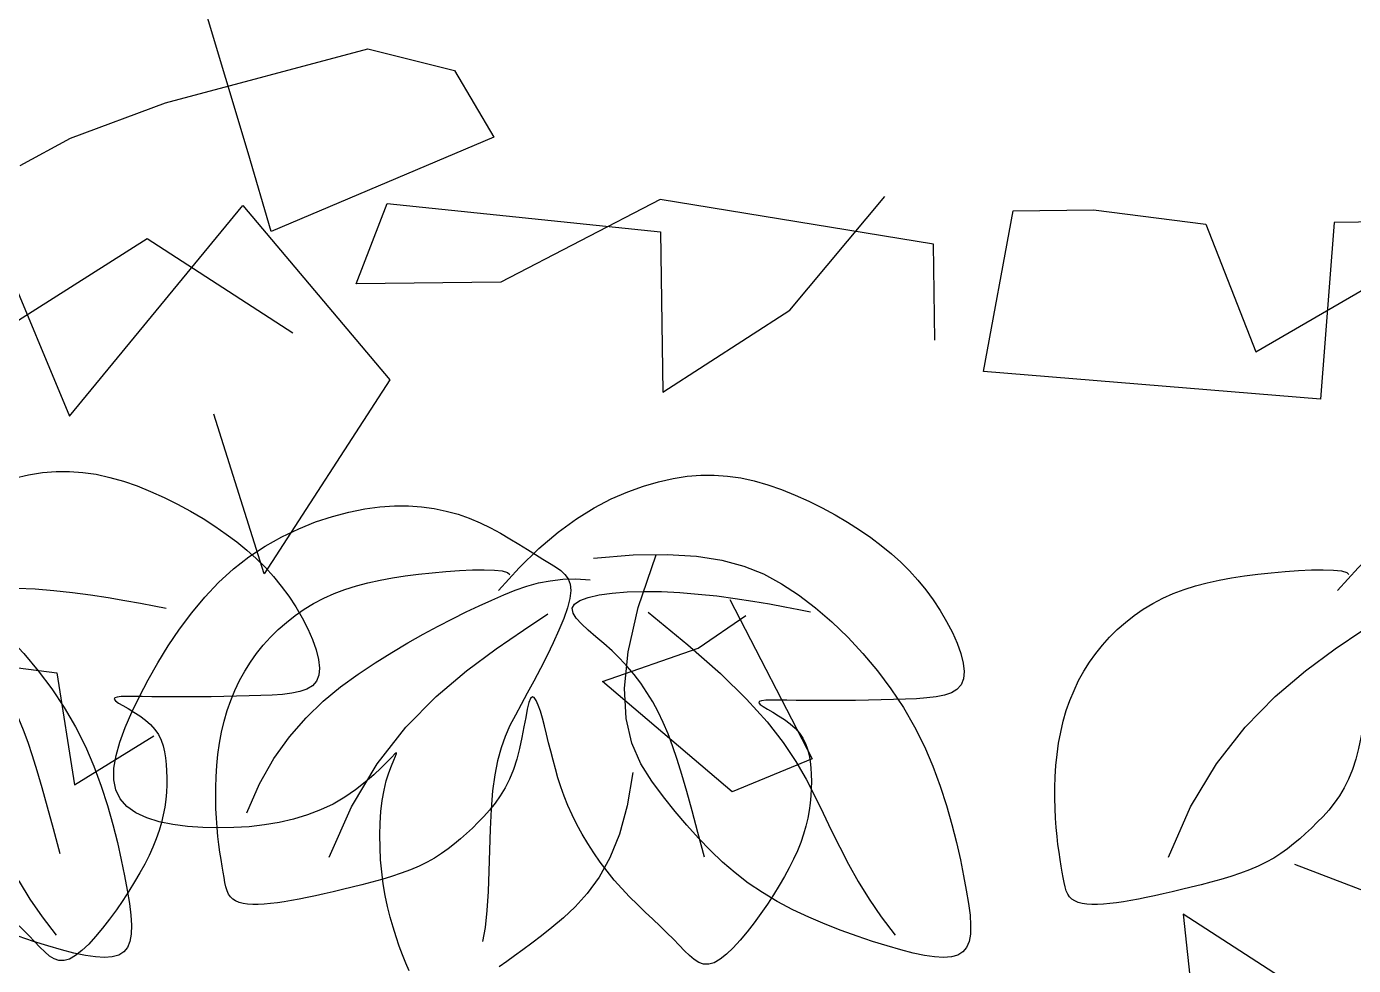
# Model space of a CAD drawing. Extents: x -1568 to -728, y -1287 to -990.
# Drawn here: x -843.783 to -842.459, y -1148.331 to -1147.395 of the extents above; entities that cross this region are included whole.
import ezdxf

# ---------------------------------------------------------------- set-up
doc = ezdxf.new("R2010")
doc.units = 0
doc.header["$LTSCALE"] = 5
doc.layers.get('0').update_dxf_attribs({"linetype": 'CONTINUOUS'})
for name, color, linetype in [('fz', 7, 'CONTINUOUS'), ('LH', 94, 'CONTINUOUS'), ('尺寸标注', 2, 'CONTINUOUS'), ('植物', 3, 'CONTINUOUS')]:
    doc.layers.add(name, color=color, linetype=linetype)

# ---------------------------------------------------------------- blocks, each defined once
blk = doc.blocks.new('LIM43')
at = {"color": 98}
for p, q in [((942285.3405, 2579500.7388), (942285.6132, 2579500.7831)), ((942285.4836, 2579500.6729), (942285.3891, 2579500.7861)), ((942285.6132, 2579500.7831), (942285.7721, 2579500.7009)), ((942285.019, 2579500.6313), (942284.7649, 2579500.7787)), ((942285.1809, 2579500.773), (942285.0687, 2579500.7585)), ((942285.2609, 2579500.7719), (942285.1809, 2579500.773)), ((942285.2907, 2579500.6116), (942285.2609, 2579500.7719)), ((942285.8852, 2579500.7793), (942285.6127, 2579500.7511)), ((942286.0292, 2579500.7774), (942285.8828, 2579500.6035)), ((942285.9161, 2579500.699), (942285.8852, 2579500.7793)), ((942286.2023, 2579500.5672), (942286.0292, 2579500.7774)), ((942284.6047, 2579500.7649), (942284.9407, 2579500.7603)), ((942284.9407, 2579500.7603), (942284.9543, 2579500.5842)), ((942285.0687, 2579500.7585), (942285.019, 2579500.6313)), ((942285.6127, 2579500.7511), (942285.6105, 2579500.5912)), ((942285.9794, 2579500.6501), (942286.1247, 2579500.7441)), ((942286.1247, 2579500.7441), (942286.331, 2579500.6134)), ((942285.3392, 2579500.6429), (942285.3405, 2579500.7388)), ((942286.2685, 2579500.7261), (942286.2023, 2579500.5672)), ((942285.7721, 2579500.7009), (942285.9161, 2579500.699)), ((942285.6105, 2579500.5912), (942285.4836, 2579500.6729)), ((942284.9543, 2579500.5842), (942285.2907, 2579500.6116)), ((942285.8828, 2579500.6035), (942286.0081, 2579500.4099)), ((942286.0081, 2579500.4099), (942286.0583, 2579500.5691)), ((942285.5437, 2579500.3843), (942285.4615, 2579500.2255)), ((942285.575, 2579500.3359), (942285.5275, 2579500.3685)), ((942285.6706, 2579500.3026), (942285.575, 2579500.3359)), ((942286.3271, 2579500.3256), (942286.2148, 2579500.3112)), ((942286.2148, 2579500.3112), (942286.1973, 2579500.1995)), ((942285.5411, 2579500.1925), (942285.6706, 2579500.3026)), ((942286.1973, 2579500.1995), (942286.118, 2579500.2485)), ((942285.4615, 2579500.2255), (942285.5411, 2579500.1925)), ((942284.8191, 2579500.0584), (942284.98, 2579500.1202)), ((942284.946, 2579499.9767), (942285.0913, 2579500.0707)), ((942285.0913, 2579500.0707), (942285.0729, 2579499.8951))]:
    blk.add_line(p, q, dxfattribs=at)
blk = doc.blocks.new('花')
at = {"layer": 'LH', "color": 12}
for p, q in [((0.6123, 0.4652), (0.6009, 0.461)), ((0.6241, 0.4688), (0.6123, 0.4652)), ((0.6366, 0.4716), (0.6241, 0.4688)), ((0.6496, 0.4736), (0.6366, 0.4716)), ((0.6634, 0.4747), (0.6496, 0.4736)), ((0.6779, 0.4749), (0.6634, 0.4747)), ((0.6932, 0.4741), (0.6779, 0.4749)), ((0.7092, 0.4722), (0.6932, 0.4741)), ((0.7259, 0.4693), (0.7092, 0.4722)), ((0.7431, 0.4652), (0.7259, 0.4693)), ((0.7605, 0.4599), (0.7431, 0.4652)), ((0.5797, 0.4507), (0.5698, 0.4448)), ((0.5901, 0.4561), (0.5797, 0.4507)), ((0.6009, 0.461), (0.5901, 0.4561)), ((0.7779, 0.4533), (0.7605, 0.4599)), ((0.7953, 0.4454), (0.7779, 0.4533)), ((0.5604, 0.4387), (0.5514, 0.4325)), ((0.5698, 0.4448), (0.5604, 0.4387)), ((0.8123, 0.4361), (0.7953, 0.4454)), ((0.5429, 0.4263), (0.5349, 0.4203)), ((0.5514, 0.4325), (0.5429, 0.4263)), ((0.8287, 0.4253), (0.8123, 0.4361)), ((0.8445, 0.4131), (0.8287, 0.4253)), ((-0.4639, 0.4103), (-0.4776, 0.4103)), ((-0.4498, 0.4093), (-0.4639, 0.4103)), ((0.5274, 0.4146), (0.5205, 0.4095)), ((0.5349, 0.4203), (0.5274, 0.4146)), ((0.8595, 0.3996), (0.8445, 0.4131)), ((-0.5303, 0.4), (-0.5435, 0.395)), ((-0.5172, 0.4041), (-0.5303, 0.4)), ((-0.5041, 0.4071), (-0.5172, 0.4041)), ((-0.4909, 0.4092), (-0.5041, 0.4071)), ((-0.4776, 0.4103), (-0.4909, 0.4092)), ((-0.4351, 0.4072), (-0.4498, 0.4093)), ((-0.4197, 0.4041), (-0.4351, 0.4072)), ((-0.4036, 0.3998), (-0.4197, 0.4041)), ((-0.3867, 0.3941), (-0.4036, 0.3998)), ((0.3674, 0.3998), (0.3425, 0.3937)), ((0.3964, 0.4039), (0.3674, 0.3998)), ((0.4303, 0.4061), (0.3964, 0.4039)), ((0.4295, 0.3534), (0.4075, 0.4044)), ((0.47, 0.4062), (0.4303, 0.4061)), ((0.5084, 0.4007), (0.5035, 0.3966)), ((0.5141, 0.4049), (0.5084, 0.4007)), ((0.5205, 0.4095), (0.5141, 0.4049)), ((0.8738, 0.3851), (0.8595, 0.3996)), ((-0.5567, 0.3892), (-0.5698, 0.3826)), ((-0.5435, 0.395), (-0.5567, 0.3892)), ((-0.369, 0.3867), (-0.3867, 0.3941)), ((-0.3504, 0.3772), (-0.369, 0.3867)), ((0.321, 0.3859), (0.3021, 0.3764)), ((0.3425, 0.3937), (0.321, 0.3859)), ((0.4891, 0.387), (0.4751, 0.385)), ((0.5023, 0.3878), (0.4891, 0.387)), ((0.4969, 0.3877), (0.4954, 0.3823)), ((0.4996, 0.3924), (0.4969, 0.3877)), ((0.5035, 0.3966), (0.4996, 0.3924)), ((0.5147, 0.3874), (0.5023, 0.3878)), ((0.5267, 0.3861), (0.5147, 0.3874)), ((0.5385, 0.3838), (0.5267, 0.3861)), ((0.5503, 0.3808), (0.5385, 0.3838)), ((0.8872, 0.3699), (0.8738, 0.3851)), ((-0.5828, 0.3754), (-0.5955, 0.3677)), ((-0.5698, 0.3826), (-0.5828, 0.3754)), ((-0.331, 0.3653), (-0.3504, 0.3772)), ((0.3021, 0.3764), (0.2851, 0.3652)), ((0.4954, 0.3823), (0.4953, 0.3759)), ((0.4953, 0.3759), (0.4968, 0.3682)), ((0.5622, 0.3771), (0.5503, 0.3808)), ((0.5745, 0.373), (0.5622, 0.3771)), ((0.5875, 0.3683), (0.5745, 0.373)), ((-0.6078, 0.3596), (-0.6196, 0.3512)), ((-0.5955, 0.3677), (-0.6078, 0.3596)), ((-0.3106, 0.3508), (-0.331, 0.3653)), ((0.2851, 0.3652), (0.2691, 0.3526)), ((0.4968, 0.3682), (0.5, 0.3591)), ((0.5, 0.3591), (0.5045, 0.3487)), ((0.601, 0.3633), (0.5875, 0.3683)), ((0.6152, 0.3577), (0.601, 0.3633)), ((0.63, 0.3515), (0.6152, 0.3577)), ((0.8998, 0.3542), (0.8872, 0.3699)), ((-0.6196, 0.3512), (-0.6308, 0.3427)), ((-0.2893, 0.3332), (-0.3106, 0.3508)), ((0.2691, 0.3526), (0.2535, 0.3385)), ((0.4201, 0.348), (0.3832, 0.3123)), ((0.4433, 0.3104), (0.4295, 0.3534)), ((0.5045, 0.3487), (0.5103, 0.3374)), ((0.6454, 0.3448), (0.63, 0.3515)), ((0.6615, 0.3373), (0.6454, 0.3448)), ((0.9116, 0.3382), (0.8998, 0.3542)), ((-0.6414, 0.334), (-0.6512, 0.3253)), ((-0.6308, 0.3427), (-0.6414, 0.334)), ((-0.267, 0.3124), (-0.2893, 0.3332)), ((-0.2724, 0.3315), (-0.2776, 0.3296)), ((-0.2646, 0.333), (-0.2724, 0.3315)), ((-0.2545, 0.3341), (-0.2646, 0.333)), ((-0.2428, 0.3349), (-0.2545, 0.3341)), ((-0.2299, 0.3354), (-0.2428, 0.3349)), ((-0.2163, 0.3356), (-0.2299, 0.3354)), ((-0.2025, 0.3355), (-0.2163, 0.3356)), ((-0.1889, 0.3352), (-0.2025, 0.3355)), ((-0.1756, 0.3347), (-0.1889, 0.3352)), ((-0.1627, 0.3338), (-0.1756, 0.3347)), ((-0.1502, 0.3326), (-0.1627, 0.3338)), ((-0.1379, 0.3309), (-0.1502, 0.3326)), ((-0.1261, 0.3288), (-0.1379, 0.3309)), ((0.2535, 0.3385), (0.2384, 0.3231)), ((0.5103, 0.3374), (0.5169, 0.3254)), ((0.6782, 0.3292), (0.6615, 0.3373)), ((0.9225, 0.3222), (0.9116, 0.3382)), ((-0.6512, 0.3253), (-0.6605, 0.3163)), ((-0.2776, 0.3296), (-0.2796, 0.3273)), ((-0.1145, 0.3262), (-0.1261, 0.3288)), ((-0.1034, 0.323), (-0.1145, 0.3262)), ((-0.0926, 0.3192), (-0.1034, 0.323)), ((-0.0822, 0.3148), (-0.0926, 0.3192)), ((0.2384, 0.3231), (0.2238, 0.3066)), ((0.5169, 0.3254), (0.5242, 0.3132)), ((0.6956, 0.3202), (0.6782, 0.3292)), ((0.7136, 0.3104), (0.6956, 0.3202)), ((0.9325, 0.3065), (0.9225, 0.3222)), ((-0.6691, 0.3072), (-0.6772, 0.2977)), ((-0.6605, 0.3163), (-0.6691, 0.3072)), ((-0.0723, 0.3098), (-0.0822, 0.3148)), ((-0.0627, 0.3043), (-0.0723, 0.3098)), ((0.2238, 0.3066), (0.21, 0.2891)), ((0.3832, 0.3123), (0.3533, 0.281)), ((0.45, 0.2744), (0.4433, 0.3104)), ((0.5242, 0.3132), (0.5318, 0.3009)), ((0.732, 0.2992), (0.7136, 0.3104)), ((0.9415, 0.2913), (0.9325, 0.3065)), ((-0.6772, 0.2977), (-0.6847, 0.2879)), ((-0.4653, 0.2923), (-0.4836, 0.2888)), ((-0.447, 0.2954), (-0.4653, 0.2923)), ((-0.4289, 0.2977), (-0.447, 0.2954)), ((-0.4114, 0.2993), (-0.4289, 0.2977)), ((-0.3949, 0.3002), (-0.4114, 0.2993)), ((-0.3799, 0.3003), (-0.3949, 0.3002)), ((-0.3666, 0.2996), (-0.3799, 0.3003)), ((-0.3555, 0.2981), (-0.3666, 0.2996)), ((-0.3469, 0.2958), (-0.3555, 0.2981)), ((-0.3413, 0.2926), (-0.3469, 0.2958)), ((-0.3389, 0.2886), (-0.3413, 0.2926)), ((-0.0535, 0.2983), (-0.0627, 0.3043)), ((-0.0448, 0.2918), (-0.0535, 0.2983)), ((-0.0365, 0.2849), (-0.0448, 0.2918)), ((0.5318, 0.3009), (0.5395, 0.2889)), ((0.7506, 0.2864), (0.732, 0.2992)), ((0.9494, 0.2767), (0.9415, 0.2913)), ((-0.6847, 0.2879), (-0.6917, 0.2777)), ((-0.5189, 0.2807), (-0.5352, 0.2765)), ((-0.5016, 0.2848), (-0.5189, 0.2807)), ((-0.4836, 0.2888), (-0.5016, 0.2848)), ((-0.3467, 0.2722), (-0.342, 0.2784)), ((-0.342, 0.2784), (-0.3393, 0.2838)), ((-0.3393, 0.2838), (-0.3389, 0.2886)), ((-0.2887, 0.2709), (-0.3142, 0.2852)), ((-0.0287, 0.2775), (-0.0365, 0.2849)), ((0.21, 0.2891), (0.1971, 0.2707)), ((0.3533, 0.281), (0.3296, 0.2535)), ((0.5395, 0.2889), (0.547, 0.2775)), ((0.7689, 0.2715), (0.7506, 0.2864)), ((-0.6983, 0.267), (-0.7044, 0.2558)), ((-0.6917, 0.2777), (-0.6983, 0.267)), ((-0.5639, 0.2687), (-0.5755, 0.2654)), ((-0.5503, 0.2725), (-0.5639, 0.2687)), ((-0.5352, 0.2765), (-0.5503, 0.2725)), ((-0.3598, 0.2584), (-0.3528, 0.2656)), ((-0.3528, 0.2656), (-0.3467, 0.2722)), ((-0.2597, 0.2546), (-0.2887, 0.2709)), ((-0.0214, 0.2698), (-0.0287, 0.2775)), ((-0.0145, 0.2617), (-0.0214, 0.2698)), ((0.1971, 0.2707), (0.1851, 0.2516)), ((0.4509, 0.2443), (0.45, 0.2744)), ((0.547, 0.2775), (0.554, 0.2669)), ((0.554, 0.2669), (0.5606, 0.2568)), ((0.7869, 0.254), (0.7689, 0.2715)), ((0.9559, 0.2627), (0.9494, 0.2767)), ((-0.7044, 0.2558), (-0.7098, 0.2444)), ((-0.3674, 0.2508), (-0.3598, 0.2584)), ((-0.2285, 0.2353), (-0.2597, 0.2546)), ((-0.0081, 0.2531), (-0.0145, 0.2617)), ((-0.0021, 0.2443), (-0.0081, 0.2531)), ((0.1851, 0.2516), (0.1743, 0.232)), ((0.3296, 0.2535), (0.311, 0.2291)), ((0.5606, 0.2568), (0.5668, 0.2468)), ((0.8042, 0.2335), (0.7869, 0.254)), ((0.9608, 0.2496), (0.9559, 0.2627)), ((-0.7098, 0.2444), (-0.7146, 0.2331)), ((-0.382, 0.2348), (-0.3749, 0.2429)), ((-0.3749, 0.2429), (-0.3674, 0.2508)), ((0.0033, 0.235), (-0.0021, 0.2443)), ((0.4471, 0.2192), (0.4509, 0.2443)), ((0.5668, 0.2468), (0.5724, 0.2364)), ((0.964, 0.2372), (0.9608, 0.2496)), ((-0.7146, 0.2331), (-0.7184, 0.222)), ((-0.395, 0.2175), (-0.3887, 0.2263)), ((-0.3887, 0.2263), (-0.382, 0.2348)), ((-0.1961, 0.2122), (-0.2285, 0.2353)), ((0.0082, 0.2254), (0.0033, 0.235)), ((0.0127, 0.2155), (0.0082, 0.2254)), ((0.1743, 0.232), (0.1648, 0.2119)), ((0.311, 0.2291), (0.2967, 0.2074)), ((0.5724, 0.2364), (0.5775, 0.2253)), ((0.5775, 0.2253), (0.582, 0.2129)), ((0.682, 0.2284), (0.682, 0.2291)), ((0.682, 0.2291), (0.6836, 0.2281)), ((0.6831, 0.2259), (0.682, 0.2284)), ((0.6852, 0.222), (0.6831, 0.2259)), ((0.6836, 0.2281), (0.6869, 0.2253)), ((0.6869, 0.2253), (0.6919, 0.221)), ((0.8205, 0.2097), (0.8042, 0.2335)), ((0.9651, 0.2258), (0.964, 0.2372)), ((0.964, 0.2155), (0.9651, 0.2258)), ((-0.7184, 0.222), (-0.7212, 0.2114)), ((-0.4008, 0.2084), (-0.395, 0.2175)), ((-0.1637, 0.1842), (-0.1961, 0.2122)), ((0.0166, 0.2052), (0.0127, 0.2155)), ((0.1648, 0.2119), (0.1566, 0.1916)), ((0.4399, 0.198), (0.4471, 0.2192)), ((0.582, 0.2129), (0.5861, 0.1991)), ((0.688, 0.2166), (0.6852, 0.222)), ((0.6911, 0.2099), (0.688, 0.2166)), ((0.6919, 0.221), (0.6984, 0.2155)), ((0.6984, 0.2155), (0.7063, 0.2092)), ((0.9605, 0.2062), (0.964, 0.2155)), ((-0.7228, 0.2017), (-0.723, 0.1931)), ((-0.7212, 0.2114), (-0.7228, 0.2017)), ((-0.4111, 0.1888), (-0.4061, 0.1988)), ((-0.4061, 0.1988), (-0.4008, 0.2084)), ((-0.297, 0.1952), (-0.2954, 0.2)), ((-0.2954, 0.2), (-0.2937, 0.203)), ((-0.2937, 0.203), (-0.2919, 0.2039)), ((-0.2919, 0.2039), (-0.29, 0.2024)), ((-0.29, 0.2024), (-0.288, 0.1984)), ((0.02, 0.1945), (0.0166, 0.2052)), ((0.2967, 0.2074), (0.2857, 0.1875)), ((0.5861, 0.1991), (0.5896, 0.1832)), ((0.6944, 0.202), (0.6911, 0.2099)), ((0.6974, 0.1929), (0.6944, 0.202)), ((0.7063, 0.2092), (0.7154, 0.2025)), ((0.7154, 0.2025), (0.7257, 0.1957)), ((0.8356, 0.182), (0.8205, 0.2097)), ((0.9544, 0.1981), (0.9605, 0.2062)), ((-0.723, 0.1931), (-0.7218, 0.1859)), ((-0.7218, 0.1859), (-0.7189, 0.1803)), ((-0.4157, 0.1784), (-0.4111, 0.1888)), ((-0.3001, 0.1819), (-0.2986, 0.1891)), ((-0.2986, 0.1891), (-0.297, 0.1952)), ((-0.288, 0.1984), (-0.2858, 0.1921)), ((-0.2858, 0.1921), (-0.2835, 0.184)), ((0.023, 0.1837), (0.02, 0.1945)), ((0.1566, 0.1916), (0.1498, 0.1712)), ((0.2857, 0.1875), (0.277, 0.169)), ((0.4305, 0.1797), (0.4399, 0.198)), ((0.4485, 0.19), (0.4569, 0.1573)), ((0.7001, 0.1829), (0.6974, 0.1929)), ((0.7257, 0.1957), (0.737, 0.1893)), ((0.737, 0.1893), (0.7492, 0.1834)), ((0.9355, 0.1852), (0.9459, 0.1911)), ((0.9459, 0.1911), (0.9544, 0.1981)), ((-0.7189, 0.1803), (-0.7145, 0.1761)), ((-0.7145, 0.1761), (-0.7087, 0.1731)), ((-0.7087, 0.1731), (-0.7016, 0.1713)), ((-0.6383, 0.1719), (-0.6256, 0.1727)), ((-0.6256, 0.1727), (-0.6128, 0.1735)), ((-0.6128, 0.1735), (-0.6001, 0.1744)), ((-0.6001, 0.1744), (-0.5877, 0.1754)), ((-0.5877, 0.1754), (-0.5757, 0.1764)), ((-0.5757, 0.1764), (-0.5644, 0.1774)), ((-0.5644, 0.1774), (-0.5539, 0.1785)), ((-0.5539, 0.1785), (-0.5445, 0.1794)), ((-0.5445, 0.1794), (-0.5362, 0.1803)), ((-0.5362, 0.1803), (-0.5291, 0.1808)), ((-0.5245, 0.1721), (-0.5294, 0.1686)), ((-0.5291, 0.1808), (-0.5235, 0.1811)), ((-0.5204, 0.175), (-0.5245, 0.1721)), ((-0.5235, 0.1811), (-0.5194, 0.181)), ((-0.5176, 0.1774), (-0.5204, 0.175)), ((-0.5194, 0.181), (-0.517, 0.1804)), ((-0.5164, 0.1792), (-0.5176, 0.1774)), ((-0.517, 0.1804), (-0.5164, 0.1792)), ((-0.4198, 0.1674), (-0.4157, 0.1784)), ((-0.3029, 0.1655), (-0.3015, 0.1739)), ((-0.3015, 0.1739), (-0.3001, 0.1819)), ((-0.2835, 0.184), (-0.2809, 0.1747)), ((-0.2809, 0.1747), (-0.278, 0.1644)), ((-0.1322, 0.1503), (-0.1637, 0.1842)), ((0.0254, 0.1727), (0.023, 0.1837)), ((0.0275, 0.1617), (0.0254, 0.1727)), ((0.42, 0.1633), (0.4305, 0.1797)), ((0.5896, 0.1832), (0.5926, 0.1651)), ((0.7023, 0.1721), (0.7001, 0.1829)), ((0.704, 0.1607), (0.7023, 0.1721)), ((0.7492, 0.1834), (0.762, 0.1786)), ((0.762, 0.1786), (0.7756, 0.1747)), ((0.7756, 0.1747), (0.7896, 0.1717)), ((0.8805, 0.1708), (0.8956, 0.1732)), ((0.8956, 0.1732), (0.91, 0.1763)), ((0.91, 0.1763), (0.9234, 0.1803)), ((0.9234, 0.1803), (0.9355, 0.1852)), ((-0.7016, 0.1713), (-0.6933, 0.1703)), ((-0.6933, 0.1703), (-0.6839, 0.17)), ((-0.6839, 0.17), (-0.6736, 0.1701)), ((-0.6736, 0.1701), (-0.6625, 0.1706)), ((-0.6625, 0.1706), (-0.6506, 0.1712)), ((-0.6506, 0.1712), (-0.6383, 0.1719)), ((-0.5404, 0.1604), (-0.5457, 0.1558)), ((-0.5348, 0.1647), (-0.5404, 0.1604)), ((-0.5294, 0.1686), (-0.5348, 0.1647)), ((-0.4236, 0.1558), (-0.4198, 0.1674)), ((-0.3042, 0.1569), (-0.3029, 0.1655)), ((-0.278, 0.1644), (-0.2747, 0.1537)), ((0.0291, 0.1507), (0.0275, 0.1617)), ((0.1498, 0.1712), (0.1441, 0.1509)), ((0.277, 0.169), (0.2696, 0.1513)), ((0.4096, 0.1478), (0.42, 0.1633)), ((0.5926, 0.1651), (0.5952, 0.1453)), ((0.7053, 0.1487), (0.704, 0.1607)), ((0.7896, 0.1717), (0.8042, 0.1696)), ((0.8042, 0.1696), (0.8191, 0.1684)), ((0.8191, 0.1684), (0.8343, 0.1679)), ((0.8343, 0.1679), (0.8496, 0.1682)), ((0.8496, 0.1682), (0.8651, 0.1692)), ((0.8651, 0.1692), (0.8805, 0.1708)), ((-0.5543, 0.1457), (-0.5573, 0.1403)), ((-0.5504, 0.1509), (-0.5543, 0.1457)), ((-0.5457, 0.1558), (-0.5504, 0.1509)), ((-0.4272, 0.1434), (-0.4236, 0.1558)), ((-0.3071, 0.1393), (-0.3056, 0.1482)), ((-0.3056, 0.1482), (-0.3042, 0.1569)), ((-0.2747, 0.1537), (-0.2711, 0.1431)), ((-0.1029, 0.1097), (-0.1322, 0.1503)), ((0.0304, 0.1399), (0.0291, 0.1507)), ((0.1441, 0.1509), (0.1395, 0.1311)), ((0.2696, 0.1513), (0.2628, 0.1338)), ((0.3992, 0.1331), (0.4096, 0.1478)), ((0.4569, 0.1573), (0.4671, 0.1299)), ((0.7061, 0.1365), (0.7053, 0.1487)), ((-0.5595, 0.1347), (-0.5611, 0.1289)), ((-0.5573, 0.1403), (-0.5595, 0.1347)), ((-0.4305, 0.1297), (-0.4272, 0.1434)), ((-0.3087, 0.1303), (-0.3071, 0.1393)), ((-0.2711, 0.1431), (-0.2669, 0.1331)), ((-0.2669, 0.1331), (-0.2623, 0.1239)), ((0.0313, 0.1293), (0.0304, 0.1399)), ((0.2628, 0.1338), (0.2561, 0.1163)), ((0.3887, 0.1192), (0.3992, 0.1331)), ((0.5952, 0.1453), (0.5976, 0.1247)), ((0.7065, 0.1242), (0.7061, 0.1365)), ((-0.5621, 0.1228), (-0.5626, 0.1166)), ((-0.5611, 0.1289), (-0.5621, 0.1228)), ((-0.4339, 0.1144), (-0.4305, 0.1297)), ((-0.3127, 0.112), (-0.3105, 0.1212)), ((-0.3105, 0.1212), (-0.3087, 0.1303)), ((-0.2623, 0.1239), (-0.2572, 0.1156)), ((0.0319, 0.1191), (0.0313, 0.1293)), ((0.0323, 0.1094), (0.0319, 0.1191)), ((0.1395, 0.1311), (0.1357, 0.1118)), ((0.378, 0.106), (0.3887, 0.1192)), ((0.4671, 0.1299), (0.4785, 0.1072)), ((0.5976, 0.1247), (0.5999, 0.1039)), ((0.7064, 0.112), (0.7065, 0.1242)), ((-0.5626, 0.1166), (-0.5627, 0.1101)), ((-0.5627, 0.1101), (-0.5625, 0.1035)), ((-0.4374, 0.0971), (-0.4339, 0.1144)), ((-0.3152, 0.1025), (-0.3127, 0.112)), ((-0.2572, 0.1156), (-0.2517, 0.108)), ((-0.2517, 0.108), (-0.246, 0.1012)), ((-0.0767, 0.0613), (-0.1029, 0.1097)), ((0.0324, 0.1001), (0.0323, 0.1094)), ((0.1357, 0.1118), (0.1327, 0.0934)), ((0.2561, 0.1163), (0.2492, 0.0987)), ((0.3669, 0.0935), (0.378, 0.106)), ((0.4785, 0.1072), (0.4909, 0.0886)), ((0.7059, 0.1), (0.7064, 0.112)), ((-0.5625, 0.1035), (-0.5621, 0.0967)), ((-0.5621, 0.0967), (-0.5614, 0.0897)), ((-0.4411, 0.0775), (-0.4374, 0.0971)), ((-0.3216, 0.0832), (-0.3181, 0.0929)), ((-0.3181, 0.0929), (-0.3152, 0.1025)), ((-0.246, 0.1012), (-0.24, 0.0949)), ((-0.24, 0.0949), (-0.2338, 0.0891)), ((0.0322, 0.0913), (0.0324, 0.1001)), ((0.1327, 0.0934), (0.1303, 0.076)), ((0.2492, 0.0987), (0.2418, 0.081)), ((0.3553, 0.0816), (0.3669, 0.0935)), ((0.5999, 0.1039), (0.6024, 0.0837)), ((0.7049, 0.0884), (0.7059, 0.1)), ((-0.5614, 0.0897), (-0.5605, 0.0825)), ((-0.5605, 0.0825), (-0.5592, 0.0752)), ((-0.3255, 0.0733), (-0.3216, 0.0832)), ((-0.2338, 0.0891), (-0.2276, 0.0837)), ((-0.2276, 0.0837), (-0.2213, 0.0785)), ((0.0316, 0.0753), (0.032, 0.083)), ((0.032, 0.083), (0.0322, 0.0913)), ((0.2418, 0.081), (0.2336, 0.063)), ((0.343, 0.0704), (0.3553, 0.0816)), ((0.4909, 0.0886), (0.5039, 0.0735)), ((0.6024, 0.0837), (0.6051, 0.0649)), ((0.7035, 0.0772), (0.7049, 0.0884)), ((-0.5592, 0.0752), (-0.5576, 0.0678)), ((-0.5576, 0.0678), (-0.5555, 0.0603)), ((-0.4452, 0.0553), (-0.4411, 0.0775)), ((-0.3299, 0.0634), (-0.3255, 0.0733)), ((-0.2213, 0.0785), (-0.215, 0.0735)), ((-0.215, 0.0735), (-0.2087, 0.0688)), ((-0.2087, 0.0688), (-0.2022, 0.0642)), ((0.0306, 0.0614), (0.0311, 0.068)), ((0.0311, 0.068), (0.0316, 0.0753)), ((0.1303, 0.076), (0.1284, 0.0599)), ((0.3298, 0.0598), (0.343, 0.0704)), ((0.5039, 0.0735), (0.5169, 0.0613)), ((0.6997, 0.0561), (0.7018, 0.0664)), ((0.7018, 0.0664), (0.7035, 0.0772)), ((-0.5555, 0.0603), (-0.553, 0.0526)), ((-0.4497, 0.0301), (-0.4452, 0.0553)), ((-0.34, 0.0436), (-0.3347, 0.0534)), ((-0.3347, 0.0534), (-0.3299, 0.0634)), ((-0.2022, 0.0642), (-0.1956, 0.0598)), ((-0.1956, 0.0598), (-0.1886, 0.0557)), ((-0.1886, 0.0557), (-0.1813, 0.0518)), ((0.0296, 0.0498), (0.0301, 0.0553)), ((0.0301, 0.0553), (0.0306, 0.0614)), ((0.1284, 0.0599), (0.1269, 0.0452)), ((0.2336, 0.063), (0.2243, 0.0446)), ((0.3157, 0.0498), (0.3298, 0.0598)), ((0.5169, 0.0613), (0.5297, 0.0512)), ((0.6051, 0.0649), (0.6083, 0.0483)), ((0.6975, 0.0462), (0.6997, 0.0561)), ((-0.553, 0.0526), (-0.55, 0.0448)), ((-0.55, 0.0448), (-0.5465, 0.0369)), ((-0.3456, 0.0338), (-0.34, 0.0436)), ((-0.1813, 0.0518), (-0.1735, 0.0483)), ((-0.1735, 0.0483), (-0.1652, 0.045)), ((-0.1652, 0.045), (-0.1563, 0.0421)), ((-0.1563, 0.0421), (-0.1469, 0.0394)), ((0.0276, 0.0365), (0.0285, 0.0404)), ((0.0285, 0.0404), (0.0291, 0.0448)), ((0.0291, 0.0448), (0.0296, 0.0498)), ((0.1269, 0.0452), (0.1258, 0.032)), ((0.2243, 0.0446), (0.2137, 0.0259)), ((0.2856, 0.0315), (0.3009, 0.0403)), ((0.3009, 0.0403), (0.3157, 0.0498)), ((0.5297, 0.0512), (0.5418, 0.0427)), ((0.5418, 0.0427), (0.553, 0.0353)), ((0.6083, 0.0483), (0.6121, 0.0346)), ((0.6951, 0.0368), (0.6975, 0.0462)), ((-0.5465, 0.0369), (-0.5425, 0.0289)), ((-0.5425, 0.0289), (-0.538, 0.0208)), ((-0.3517, 0.0243), (-0.3456, 0.0338)), ((-0.1469, 0.0394), (-0.1371, 0.0371)), ((-0.1371, 0.0371), (-0.1271, 0.0349)), ((-0.1271, 0.0349), (-0.1169, 0.033)), ((-0.1169, 0.033), (-0.1068, 0.0312)), ((-0.1068, 0.0312), (-0.0968, 0.0296)), ((-0.0968, 0.0296), (-0.087, 0.0281)), ((-0.087, 0.0281), (-0.0776, 0.0267)), ((-0.0776, 0.0267), (-0.0685, 0.0254)), ((0.0201, 0.0256), (0.0228, 0.0277)), ((0.0228, 0.0277), (0.0248, 0.0302)), ((0.0248, 0.0302), (0.0264, 0.0331)), ((0.0264, 0.0331), (0.0276, 0.0365)), ((0.1258, 0.032), (0.1253, 0.0203)), ((0.2701, 0.0232), (0.2856, 0.0315)), ((0.553, 0.0353), (0.5633, 0.0287)), ((0.5633, 0.0287), (0.5727, 0.0228)), ((0.6899, 0.0194), (0.6925, 0.0279)), ((0.6925, 0.0279), (0.6951, 0.0368)), ((-0.538, 0.0208), (-0.533, 0.0126)), ((-0.3649, 0.0059), (-0.3581, 0.015)), ((-0.3581, 0.015), (-0.3517, 0.0243)), ((-0.0685, 0.0254), (-0.0598, 0.0242)), ((-0.0598, 0.0242), (-0.0514, 0.0232)), ((-0.0514, 0.0232), (-0.0434, 0.0222)), ((-0.0434, 0.0222), (-0.0357, 0.0214)), ((-0.0357, 0.0214), (-0.0283, 0.0208)), ((-0.0283, 0.0208), (-0.0213, 0.0204)), ((-0.0213, 0.0204), (-0.0145, 0.0201)), ((-0.0145, 0.0201), (-0.0082, 0.0201)), ((-0.0082, 0.0201), (-0.0022, 0.0202)), ((-0.0022, 0.0202), (0.0033, 0.0207)), ((0.0033, 0.0207), (0.0084, 0.0214)), ((0.0084, 0.0214), (0.0129, 0.0225)), ((0.0129, 0.0225), (0.0168, 0.0238)), ((0.0168, 0.0238), (0.0201, 0.0256)), ((0.1253, 0.0203), (0.1255, 0.0101)), ((0.2137, 0.0259), (0.2013, 0.0065)), ((0.2392, 0.0086), (0.2545, 0.0156)), ((0.2545, 0.0156), (0.2701, 0.0232)), ((0.5727, 0.0228), (0.5814, 0.0174)), ((0.5814, 0.0174), (0.5896, 0.0126)), ((0.6873, 0.0115), (0.6899, 0.0194)), ((-0.533, 0.0126), (-0.5275, 0.0043)), ((-0.5275, 0.0043), (-0.5215, -0.0042)), ((-0.3719, -0.0028), (-0.3649, 0.0059)), ((0.1255, 0.0101), (0.1265, 0.0014)), ((0.1265, 0.0014), (0.1284, -0.0058)), ((0.2103, -0.0035), (0.2244, 0.0022)), ((0.2244, 0.0022), (0.2392, 0.0086)), ((0.5896, 0.0126), (0.5974, 0.008)), ((-0.5215, -0.0042), (-0.5151, -0.0128)), ((-0.5151, -0.0128), (-0.5083, -0.0215)), ((-0.386, -0.0193), (-0.379, -0.0112)), ((-0.379, -0.0112), (-0.3719, -0.0028)), ((0.1284, -0.0058), (0.1313, -0.0115)), ((0.1313, -0.0115), (0.1354, -0.0157)), ((0.1739, -0.016), (0.185, -0.0127)), ((0.185, -0.0127), (0.1971, -0.0085)), ((0.1971, -0.0085), (0.2103, -0.0035)), ((-0.5083, -0.0215), (-0.501, -0.0304)), ((-0.393, -0.0271), (-0.386, -0.0193)), ((0.1354, -0.0157), (0.1407, -0.0184)), ((0.1407, -0.0184), (0.1473, -0.0196)), ((0.1473, -0.0196), (0.155, -0.0196)), ((0.155, -0.0196), (0.1639, -0.0183)), ((0.1639, -0.0183), (0.1739, -0.016)), ((-0.501, -0.0304), (-0.4935, -0.0391)), ((-0.4935, -0.0391), (-0.4858, -0.0475)), ((-0.406, -0.0418), (-0.3997, -0.0346)), ((-0.3997, -0.0346), (-0.393, -0.0271)), ((-0.4858, -0.0475), (-0.4782, -0.0552)), ((-0.4171, -0.0551), (-0.4119, -0.0486)), ((-0.4119, -0.0486), (-0.406, -0.0418)), ((-0.4782, -0.0552), (-0.4707, -0.0622)), ((-0.4707, -0.0622), (-0.4634, -0.068)), ((-0.4264, -0.0663), (-0.4219, -0.061)), ((-0.4219, -0.061), (-0.4171, -0.0551)), ((-0.4634, -0.068), (-0.4567, -0.0725)), ((-0.4567, -0.0725), (-0.4504, -0.0754)), ((-0.4504, -0.0754), (-0.4449, -0.0765)), ((-0.4449, -0.0765), (-0.4398, -0.0759)), ((-0.4398, -0.0759), (-0.4352, -0.0739)), ((-0.4352, -0.0739), (-0.4308, -0.0707)), ((-0.4308, -0.0707), (-0.4264, -0.0663))]:
    blk.add_line(p, q, dxfattribs=at)
blk = doc.blocks.new('A$C3A3013BA')
at = {"layer": '植物', "color": 3}
for p, q in [((6385.7, 9028.6), (6367.3, 8863.1)), ((6864.1, 8918.2), (6385.7, 9028.6)), ((6808.9, 8771.1), (6864.1, 8918.2)), ((6367.3, 8863.1), (6330.5, 8550.5)), ((5907.2, 8807.9), (6017.6, 8771.1)), ((6017.6, 8771.1), (6220, 8734.4)), ((6643.3, 8697.6), (6808.9, 8771.1)), ((6220, 8734.4), (6643.3, 8697.6))]:
    blk.add_line(p, q, dxfattribs=at)

msp = doc.modelspace()

# ---------------------------------------------------------------- block references
at = {"layer": 'fz', "xscale": -1}
msp.add_blockref('LIM43', (941442.46247, -2580648.35072), dxfattribs=at)
at = {"layer": '尺寸标注', "xscale": -1, "rotation": 4.769924570514855}
for p in [(-844.19479, -1148.28726), (-843.55193, -1148.29087), (-842.71501, -1148.29087)]:
    msp.add_blockref('花', p, dxfattribs=at)
at = {"layer": '植物', "color": 4, "xscale": -0.0004915198699339175, "yscale": 0.0004915199242532253, "zscale": 0.0004915200000000004, "rotation": 189.9999992082218}
msp.add_blockref('A$C3A3013BA', (-847.40022, -1143.77419), dxfattribs=at)

doc.saveas('drawing.dxf')
